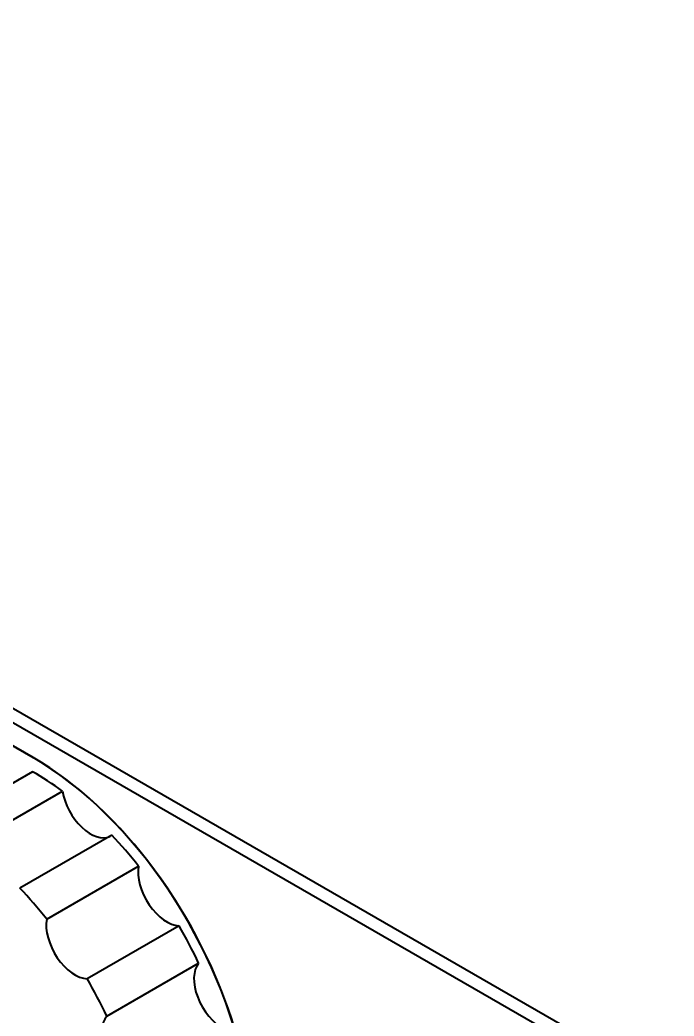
# Model space of a CAD drawing. Header units: inches. Extents: x 0 to 4752, y 0 to 3360.
# Drawn here: x 3856.3 to 3888.51, y 2551.53 to 2600.56 of the extents above; entities that cross this region are included whole.
import ezdxf

# ---------------------------------------------------------------- set-up
doc = ezdxf.new("R2010")
doc.units = ezdxf.units.IN
doc.header["$MEASUREMENT"] = 0
doc.layers.add('POWER SUPPLY CASE OUTLINE$0$가시적인 것(ISO)', color=3, linetype='Continuous', lineweight=40)
doc.layers.add('POWER SUPPLY CASE OUTLINE$0$가시적인 좁은 것(ISO)', color=3, linetype='Continuous', lineweight=35)

msp = doc.modelspace()

# ---------------------------------------------------------------- linework, layer by layer
at = {"layer": 'POWER SUPPLY CASE OUTLINE$0$가시적인 것(ISO)'}
for p, q in [((3757.11, 2623.593), (3974.334, 2498.503)), ((3972.979, 2498.565), (3757.905, 2622.417)), ((3856.948, 2564.249), (3808.245, 2592.295)), ((3808.251, 2592.298), (3856.954, 2564.252)), ((3856.926, 2563.557), (3852.4, 2560.951)), ((3853.869, 2559.986), (3858.395, 2562.592)), ((3860.824, 2560.426), (3856.299, 2557.82)), ((3857.616, 2556.301), (3862.142, 2558.907)), ((3864.132, 2555.977), (3859.607, 2553.371)), ((3860.573, 2551.53), (3865.098, 2554.136))]:
    msp.add_line(p, q, dxfattribs=at)
for centre, major_axis, start_param, end_param in [((3856.948, 2551.822), (7.585, -13.172), 5.966369, 8.641314), ((3856.954, 2551.825), (7.585, -13.172), 0, 2.358128), ((3856.948, 2551.772), (7.186, -12.479), 2.215565, 2.360308), ((3859.779, 2562.129), (0.998, -1.733), 4.135051, 6.235063), ((3856.948, 2551.772), (7.186, -12.479), 1.822866, 1.967609), ((3863.531, 2557.803), (0.998, -1.733), 3.742352, 5.938609), ((3852.423, 2549.166), (7.186, -12.479), 1.822866, 1.967609), ((3859.006, 2555.197), (0.998, -1.733), 3.742352, 5.938609), ((3856.948, 2551.772), (7.186, -12.479), 1.430167, 1.57491), ((3866.282, 2552.559), (-0.998, 1.733), 0.20806, 2.404317), ((3852.423, 2549.166), (7.186, -12.479), 1.430167, 1.57491), ((3861.756, 2549.953), (-0.998, 1.733), 0.20806, 2.404317)]:
    msp.add_ellipse(centre, major_axis=major_axis, ratio=0.578093, start_param=start_param, end_param=end_param, dxfattribs=at)
at = {"layer": 'POWER SUPPLY CASE OUTLINE$0$가시적인 좁은 것(ISO)'}
msp.add_line((3856.954, 2564.252), (3856.948, 2564.249), dxfattribs=at)

doc.saveas('drawing.dxf')
